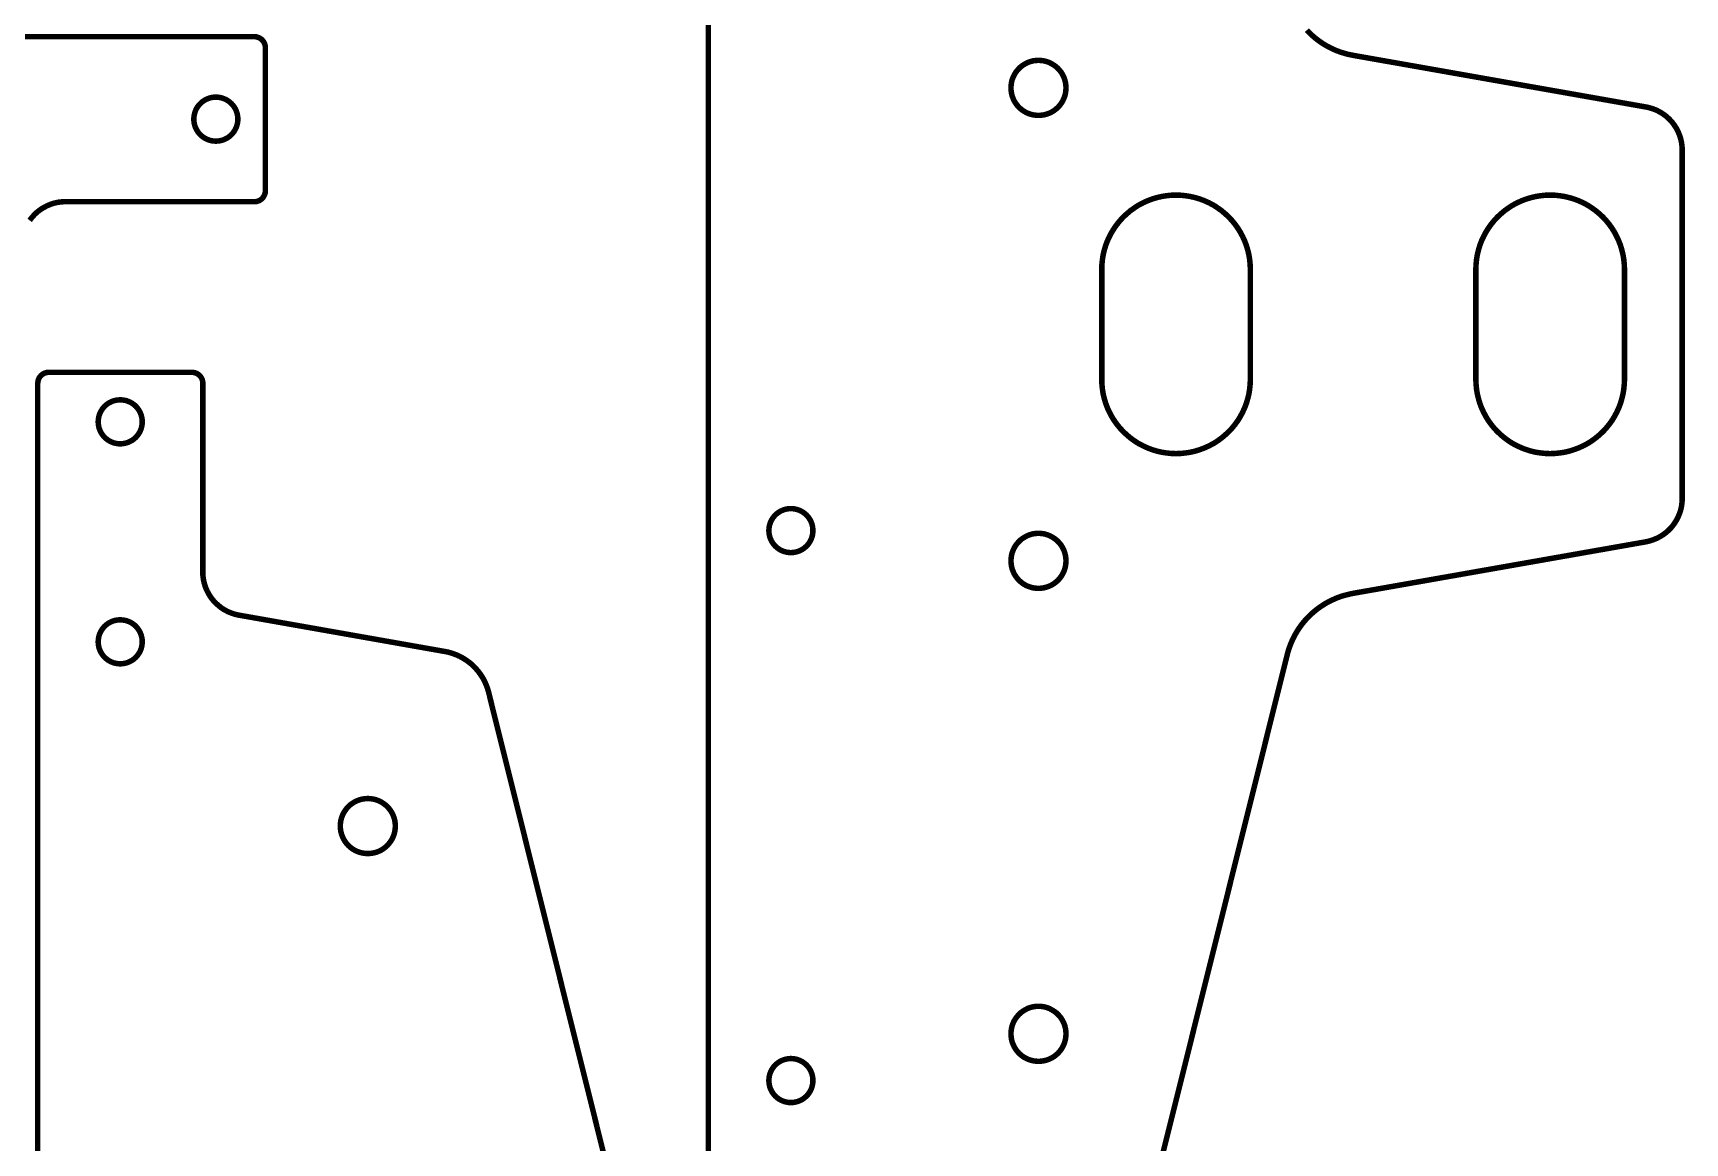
# Model space of a CAD drawing. Extents: x 0 to 1251, y 0 to 2501.
# Drawn here: x 950.8 to 1251, y 1901.9 to 2103.7 of the extents above; entities that cross this region are included whole.
import ezdxf

# ---------------------------------------------------------------- set-up
doc = ezdxf.new("R2010")
doc.units = 0
doc.layers.get('0').update_dxf_attribs({"linetype": 'CONTINUOUS'})

msp = doc.modelspace()

# ---------------------------------------------------------------- linework, layer by layer
at = {"color": 0, "const_width": 1}
for points in [[(1073.53, 1883.26), (1073.53, 2260.26)], [(1182.3, 2104.25), (1182.68, 2103.86), (1182.97, 2103.57), (1183.07, 2103.49), (1183.17, 2103.39), (1183.47, 2103.13), (1183.88, 2102.78), (1184.31, 2102.44), (1184.75, 2102.13), (1185.2, 2101.82), (1185.66, 2101.54), (1186.13, 2101.28), (1186.6, 2101.03), (1187.09, 2100.79), (1187.58, 2100.58), (1188.08, 2100.39), (1188.59, 2100.21), (1189.11, 2100.06), (1189.63, 2099.9), (1190.16, 2099.79), (1190.56, 2099.71), (1190.69, 2099.68), (1243.92, 2090.29), (1244.09, 2090.26), (1244.6, 2090.14), (1245.27, 2089.93), (1245.91, 2089.67), (1246.53, 2089.35), (1247.12, 2088.97), (1247.67, 2088.56), (1248.18, 2088.08), (1248.55, 2087.69), (1248.66, 2087.56), (1248.77, 2087.43), (1249.09, 2087), (1249.46, 2086.42), (1249.78, 2085.79), (1250.05, 2085.15), (1250.26, 2084.49), (1250.41, 2083.81), (1250.5, 2083.13), (1250.53, 2082.6), (1250.53, 2082.42), (1250.53, 2019.11), (1250.53, 2018.93), (1250.5, 2018.4), (1250.41, 2017.71), (1250.26, 2017.03), (1250.05, 2016.38), (1249.78, 2015.74), (1249.46, 2015.11), (1249.09, 2014.53), (1248.77, 2014.1), (1248.66, 2013.96), (1248.55, 2013.83), (1248.18, 2013.44), (1247.67, 2012.97), (1247.12, 2012.56), (1246.53, 2012.18), (1245.91, 2011.86), (1245.27, 2011.6), (1244.6, 2011.38), (1244.09, 2011.26), (1243.92, 2011.22), (1190.69, 2001.85), (1190.56, 2001.82), (1190.16, 2001.74), (1189.63, 2001.61), (1189.11, 2001.47), (1188.59, 2001.32), (1188.08, 2001.14), (1187.58, 2000.94), (1187.09, 2000.72), (1186.6, 2000.5), (1186.13, 2000.25), (1185.66, 1999.99), (1185.2, 1999.69), (1184.75, 1999.4), (1184.31, 1999.08), (1183.88, 1998.75), (1183.47, 1998.4), (1183.17, 1998.14), (1183.07, 1998.04), (1182.97, 1997.94), (1182.68, 1997.67), (1182.3, 1997.28), (1181.94, 1996.88), (1181.59, 1996.46), (1181.26, 1996.03), (1180.95, 1995.6), (1180.65, 1995.14), (1180.37, 1994.68), (1180.11, 1994.22), (1179.86, 1993.74), (1179.63, 1993.25), (1179.41, 1992.75), (1179.22, 1992.25), (1179.04, 1991.74), (1178.88, 1991.22), (1178.77, 1990.83), (1178.74, 1990.69), (1155.49, 1897.44)], [(614.012, 2103.08), (991.012, 2103.08)], [(991.012, 2103.06), (991.064, 2103.06), (991.217, 2103.06), (991.415, 2103.03), (991.607, 2102.97), (991.792, 2102.9), (991.965, 2102.82), (992.131, 2102.72), (992.285, 2102.61), (992.426, 2102.47), (992.556, 2102.33), (992.671, 2102.18), (992.771, 2102.01), (992.854, 2101.83), (992.922, 2101.65), (992.971, 2101.46), (993.001, 2101.26), (993.012, 2101.11), (993.012, 2101.06), (993.012, 2075.06), (993.012, 2075.01), (993.003, 2074.86), (992.974, 2074.67), (992.925, 2074.49), (992.86, 2074.29), (992.776, 2074.13), (992.676, 2073.96), (992.558, 2073.79), (992.461, 2073.68), (992.426, 2073.65), (992.39, 2073.61), (992.279, 2073.51), (992.121, 2073.4), (991.953, 2073.29), (991.776, 2073.21), (991.593, 2073.15), (991.403, 2073.1), (991.208, 2073.07), (991.061, 2073.06), (991.011, 2073.06), (956.728, 2073.07), (956.553, 2073.07), (956.025, 2073.04), (955.333, 2072.96), (954.653, 2072.81), (953.99, 2072.6), (953.349, 2072.33), (952.731, 2072.01), (952.142, 2071.64), (951.718, 2071.32), (951.583, 2071.21), (951.449, 2071.1), (951.065, 2070.74), (950.593, 2070.21), (950.169, 2069.67)], [(951.649, 2040.04), (951.649, 2040.1), (951.66, 2040.25), (951.69, 2040.44), (951.739, 2040.64), (951.807, 2040.82), (951.89, 2041), (951.99, 2041.17), (952.106, 2041.32), (952.235, 2041.46), (952.378, 2041.58), (952.531, 2041.69), (952.696, 2041.81), (952.871, 2041.89), (953.054, 2041.94), (953.246, 2042), (953.444, 2042.03), (953.597, 2042.04), (953.649, 2042.04), (979.649, 2042.04), (979.699, 2042.04), (979.847, 2042.03), (980.042, 2042), (980.231, 2041.96), (980.415, 2041.89), (980.592, 2041.81), (980.758, 2041.71), (980.917, 2041.58), (981.029, 2041.49), (981.064, 2041.46), (981.099, 2041.42), (981.196, 2041.31), (981.314, 2041.15), (981.414, 2040.99), (981.497, 2040.81), (981.563, 2040.63), (981.611, 2040.43), (981.639, 2040.24), (981.649, 2040.08), (981.649, 2040.04), (981.635, 2005.75), (981.635, 2005.58), (981.665, 2005.06), (981.757, 2004.36), (981.908, 2003.68), (982.117, 2003.01), (982.382, 2002.38), (982.703, 2001.76), (983.078, 2001.17), (983.393, 2000.75), (983.506, 2000.61), (983.618, 2000.47), (983.981, 2000.1), (984.496, 1999.63), (985.049, 1999.19), (985.635, 1998.82), (986.25, 1998.5), (986.893, 1998.24), (987.56, 1998.03), (988.074, 1997.9), (988.246, 1997.88), (1025.63, 1991.28), (1025.81, 1991.25), (1026.33, 1991.14), (1027.03, 1990.93), (1027.7, 1990.68), (1028.35, 1990.39), (1028.98, 1990.04), (1029.59, 1989.65), (1030.17, 1989.22), (1030.58, 1988.88), (1030.71, 1988.75), (1030.84, 1988.63), (1031.22, 1988.24), (1031.69, 1987.69), (1032.12, 1987.11), (1032.51, 1986.51), (1032.85, 1985.88), (1033.14, 1985.22), (1033.39, 1984.56), (1033.55, 1984.03), (1033.59, 1983.86), (1056.84, 1890.6)], [(951.633, 1663.04), (951.633, 2040.04)]]:
    msp.add_lwpolyline(points, dxfattribs=at)
for points in [[(1138.53, 2093.76), (1138.53, 2093.64), (1138.5, 2093.25), (1138.43, 2092.75), (1138.31, 2092.28), (1138.14, 2091.82), (1137.93, 2091.38), (1137.68, 2090.97), (1137.39, 2090.58), (1137.07, 2090.22), (1136.71, 2089.9), (1136.32, 2089.61), (1135.91, 2089.36), (1135.48, 2089.15), (1135.02, 2088.99), (1134.54, 2088.86), (1134.04, 2088.79), (1133.66, 2088.76), (1133.53, 2088.76), (1133.4, 2088.76), (1133.02, 2088.79), (1132.52, 2088.86), (1132.04, 2088.99), (1131.58, 2089.15), (1131.15, 2089.36), (1130.73, 2089.61), (1130.35, 2089.9), (1129.99, 2090.22), (1129.67, 2090.58), (1129.38, 2090.97), (1129.13, 2091.38), (1128.92, 2091.82), (1128.75, 2092.28), (1128.63, 2092.75), (1128.56, 2093.25), (1128.53, 2093.64), (1128.53, 2093.76), (1128.53, 2093.89), (1128.56, 2094.28), (1128.63, 2094.76), (1128.75, 2095.25), (1128.92, 2095.71), (1129.13, 2096.14), (1129.38, 2096.56), (1129.67, 2096.94), (1129.99, 2097.29), (1130.35, 2097.63), (1130.73, 2097.9), (1131.15, 2098.15), (1131.58, 2098.38), (1132.04, 2098.54), (1132.52, 2098.67), (1133.02, 2098.74), (1133.4, 2098.76), (1133.53, 2098.76), (1133.66, 2098.76), (1134.04, 2098.74), (1134.54, 2098.67), (1135.02, 2098.54), (1135.48, 2098.38), (1135.91, 2098.15), (1136.32, 2097.9), (1136.71, 2097.63), (1137.07, 2097.29), (1137.39, 2096.94), (1137.68, 2096.56), (1137.93, 2096.14), (1138.14, 2095.71), (1138.31, 2095.25), (1138.43, 2094.76), (1138.5, 2094.28), (1138.53, 2093.89), (1138.53, 2093.76)], [(988.012, 2088.08), (988.012, 2087.97), (987.992, 2087.67), (987.931, 2087.28), (987.832, 2086.89), (987.697, 2086.53), (987.529, 2086.17), (987.329, 2085.85), (987.099, 2085.53), (986.84, 2085.25), (986.557, 2084.99), (986.249, 2084.76), (985.918, 2084.56), (985.569, 2084.39), (985.201, 2084.26), (984.818, 2084.15), (984.421, 2084.1), (984.114, 2084.08), (984.012, 2084.08), (983.91, 2084.08), (983.603, 2084.1), (983.206, 2084.15), (982.822, 2084.26), (982.456, 2084.39), (982.106, 2084.56), (981.775, 2084.76), (981.468, 2084.99), (981.183, 2085.25), (980.925, 2085.53), (980.694, 2085.85), (980.494, 2086.17), (980.326, 2086.53), (980.192, 2086.89), (980.093, 2087.28), (980.032, 2087.67), (980.012, 2087.97), (980.012, 2088.08), (980.012, 2088.18), (980.032, 2088.49), (980.093, 2088.89), (980.192, 2089.26), (980.326, 2089.64), (980.494, 2089.99), (980.694, 2090.32), (980.925, 2090.63), (981.183, 2090.9), (981.468, 2091.17), (981.775, 2091.39), (982.106, 2091.6), (982.456, 2091.76), (982.822, 2091.9), (983.206, 2092), (983.603, 2092.06), (983.91, 2092.08), (984.012, 2092.08), (984.114, 2092.08), (984.421, 2092.06), (984.818, 2092), (985.201, 2091.9), (985.569, 2091.76), (985.918, 2091.6), (986.249, 2091.39), (986.557, 2091.17), (986.84, 2090.9), (987.099, 2090.63), (987.329, 2090.32), (987.529, 2089.99), (987.697, 2089.64), (987.832, 2089.26), (987.931, 2088.89), (987.992, 2088.49), (988.012, 2088.18), (988.012, 2088.08)], [(1145.03, 2040.76), (1145.03, 2040.54), (1145.06, 2039.86), (1145.15, 2038.97), (1145.29, 2038.1), (1145.5, 2037.24), (1145.75, 2036.4), (1146.06, 2035.58), (1146.43, 2034.78), (1146.84, 2034.01), (1147.3, 2033.26), (1147.81, 2032.56), (1148.36, 2031.88), (1148.96, 2031.24), (1149.61, 2030.64), (1150.29, 2030.07), (1151.02, 2029.54), (1151.58, 2029.18), (1151.78, 2029.07), (1151.98, 2028.96), (1152.57, 2028.65), (1153.39, 2028.28), (1154.22, 2027.97), (1155.06, 2027.71), (1155.92, 2027.51), (1156.78, 2027.38), (1157.66, 2027.29), (1158.53, 2027.26), (1159.4, 2027.29), (1160.27, 2027.38), (1161.14, 2027.51), (1162, 2027.71), (1162.84, 2027.97), (1163.67, 2028.28), (1164.49, 2028.65), (1165.08, 2028.96), (1165.28, 2029.07), (1165.48, 2029.18), (1166.04, 2029.54), (1166.77, 2030.07), (1167.45, 2030.64), (1168.1, 2031.24), (1168.7, 2031.88), (1169.25, 2032.56), (1169.76, 2033.26), (1170.22, 2034.01), (1170.63, 2034.78), (1171, 2035.58), (1171.31, 2036.4), (1171.56, 2037.24), (1171.77, 2038.1), (1171.91, 2038.97), (1172, 2039.86), (1172.03, 2040.54), (1172.03, 2040.76), (1172.03, 2060.76), (1172.03, 2060.99), (1172, 2061.67), (1171.91, 2062.56), (1171.77, 2063.43), (1171.56, 2064.28), (1171.31, 2065.13), (1171, 2065.94), (1170.63, 2066.74), (1170.22, 2067.51), (1169.76, 2068.25), (1169.25, 2068.97), (1168.7, 2069.64), (1168.1, 2070.29), (1167.45, 2070.89), (1166.77, 2071.46), (1166.04, 2071.97), (1165.48, 2072.35), (1165.28, 2072.46), (1165.08, 2072.57), (1164.49, 2072.88), (1163.67, 2073.25), (1162.84, 2073.56), (1162, 2073.81), (1161.14, 2074.01), (1160.27, 2074.15), (1159.4, 2074.24), (1158.53, 2074.26), (1157.66, 2074.24), (1156.78, 2074.15), (1155.92, 2074.01), (1155.06, 2073.81), (1154.22, 2073.56), (1153.39, 2073.25), (1152.57, 2072.88), (1151.98, 2072.57), (1151.78, 2072.46), (1151.58, 2072.35), (1151.02, 2071.97), (1150.29, 2071.46), (1149.61, 2070.89), (1148.96, 2070.29), (1148.36, 2069.64), (1147.81, 2068.97), (1147.3, 2068.25), (1146.84, 2067.51), (1146.43, 2066.74), (1146.06, 2065.94), (1145.75, 2065.13), (1145.5, 2064.28), (1145.29, 2063.43), (1145.15, 2062.56), (1145.06, 2061.67), (1145.03, 2060.99), (1145.03, 2060.76), (1145.03, 2040.76)], [(1240.03, 2040.76), (1240.03, 2040.54), (1240, 2039.86), (1239.91, 2038.97), (1239.77, 2038.1), (1239.56, 2037.24), (1239.31, 2036.4), (1239, 2035.58), (1238.63, 2034.78), (1238.22, 2034.01), (1237.76, 2033.26), (1237.25, 2032.56), (1236.7, 2031.88), (1236.1, 2031.24), (1235.45, 2030.64), (1234.77, 2030.07), (1234.04, 2029.54), (1233.48, 2029.18), (1233.28, 2029.07), (1233.08, 2028.96), (1232.49, 2028.65), (1231.67, 2028.28), (1230.84, 2027.97), (1230, 2027.71), (1229.14, 2027.51), (1228.27, 2027.38), (1227.4, 2027.29), (1226.53, 2027.26), (1225.66, 2027.29), (1224.78, 2027.38), (1223.92, 2027.51), (1223.06, 2027.71), (1222.22, 2027.97), (1221.39, 2028.28), (1220.57, 2028.65), (1219.98, 2028.96), (1219.78, 2029.07), (1219.58, 2029.18), (1219.02, 2029.54), (1218.29, 2030.07), (1217.61, 2030.64), (1216.96, 2031.24), (1216.36, 2031.88), (1215.81, 2032.56), (1215.3, 2033.26), (1214.84, 2034.01), (1214.43, 2034.78), (1214.06, 2035.58), (1213.75, 2036.4), (1213.5, 2037.24), (1213.29, 2038.1), (1213.15, 2038.97), (1213.06, 2039.86), (1213.03, 2040.54), (1213.03, 2040.76), (1213.03, 2060.76), (1213.03, 2060.99), (1213.06, 2061.67), (1213.15, 2062.56), (1213.29, 2063.43), (1213.5, 2064.28), (1213.75, 2065.13), (1214.06, 2065.94), (1214.43, 2066.74), (1214.84, 2067.51), (1215.3, 2068.25), (1215.81, 2068.97), (1216.36, 2069.64), (1216.96, 2070.29), (1217.61, 2070.89), (1218.29, 2071.46), (1219.02, 2071.97), (1219.58, 2072.35), (1219.78, 2072.46), (1219.98, 2072.57), (1220.57, 2072.88), (1221.39, 2073.25), (1222.22, 2073.56), (1223.06, 2073.81), (1223.92, 2074.01), (1224.78, 2074.15), (1225.66, 2074.24), (1226.53, 2074.26), (1227.4, 2074.24), (1228.27, 2074.15), (1229.14, 2074.01), (1230, 2073.81), (1230.84, 2073.56), (1231.67, 2073.25), (1232.49, 2072.88), (1233.08, 2072.57), (1233.28, 2072.46), (1233.48, 2072.35), (1234.04, 2071.97), (1234.77, 2071.46), (1235.45, 2070.89), (1236.1, 2070.29), (1236.7, 2069.64), (1237.25, 2068.97), (1237.76, 2068.25), (1238.22, 2067.51), (1238.63, 2066.74), (1239, 2065.94), (1239.31, 2065.13), (1239.56, 2064.28), (1239.77, 2063.43), (1239.91, 2062.56), (1240, 2061.67), (1240.03, 2060.99), (1240.03, 2060.76), (1240.03, 2040.76)], [(970.633, 2033.04), (970.633, 2032.94), (970.613, 2032.64), (970.551, 2032.24), (970.453, 2031.85), (970.318, 2031.49), (970.15, 2031.14), (969.95, 2030.81), (969.719, 2030.5), (969.461, 2030.21), (969.178, 2029.96), (968.869, 2029.72), (968.539, 2029.53), (968.19, 2029.36), (967.822, 2029.22), (967.439, 2029.13), (967.042, 2029.06), (966.735, 2029.04), (966.633, 2029.04), (966.531, 2029.04), (966.224, 2029.06), (965.826, 2029.13), (965.443, 2029.22), (965.076, 2029.36), (964.726, 2029.53), (964.396, 2029.72), (964.089, 2029.96), (963.804, 2030.21), (963.546, 2030.5), (963.317, 2030.81), (963.115, 2031.14), (962.947, 2031.49), (962.813, 2031.85), (962.714, 2032.24), (962.653, 2032.64), (962.633, 2032.94), (962.633, 2033.04), (962.633, 2033.14), (962.653, 2033.44), (962.714, 2033.85), (962.813, 2034.24), (962.947, 2034.6), (963.115, 2034.94), (963.317, 2035.28), (963.546, 2035.58), (963.804, 2035.88), (964.089, 2036.13), (964.396, 2036.36), (964.726, 2036.56), (965.076, 2036.72), (965.443, 2036.86), (965.826, 2036.96), (966.224, 2037.01), (966.531, 2037.04), (966.633, 2037.04), (966.735, 2037.04), (967.042, 2037.01), (967.439, 2036.96), (967.822, 2036.86), (968.19, 2036.72), (968.539, 2036.56), (968.869, 2036.36), (969.178, 2036.13), (969.461, 2035.88), (969.719, 2035.58), (969.95, 2035.28), (970.15, 2034.94), (970.318, 2034.6), (970.453, 2034.24), (970.551, 2033.85), (970.613, 2033.44), (970.633, 2033.14), (970.633, 2033.04)], [(1092.53, 2013.26), (1092.53, 2013.17), (1092.51, 2012.85), (1092.45, 2012.46), (1092.35, 2012.07), (1092.22, 2011.71), (1092.05, 2011.36), (1091.85, 2011.03), (1091.62, 2010.72), (1091.36, 2010.43), (1091.07, 2010.18), (1090.77, 2009.94), (1090.44, 2009.75), (1090.09, 2009.58), (1089.72, 2009.44), (1089.34, 2009.35), (1088.94, 2009.28), (1088.63, 2009.26), (1088.53, 2009.26), (1088.43, 2009.26), (1088.12, 2009.28), (1087.72, 2009.35), (1087.34, 2009.44), (1086.97, 2009.58), (1086.62, 2009.75), (1086.29, 2009.94), (1085.98, 2010.18), (1085.7, 2010.43), (1085.44, 2010.72), (1085.21, 2011.03), (1085.01, 2011.36), (1084.84, 2011.71), (1084.71, 2012.07), (1084.61, 2012.46), (1084.55, 2012.85), (1084.53, 2013.17), (1084.53, 2013.26), (1084.53, 2013.36), (1084.55, 2013.67), (1084.61, 2014.07), (1084.71, 2014.46), (1084.84, 2014.82), (1085.01, 2015.17), (1085.21, 2015.5), (1085.44, 2015.81), (1085.7, 2016.1), (1085.98, 2016.35), (1086.29, 2016.58), (1086.62, 2016.78), (1086.97, 2016.94), (1087.34, 2017.08), (1087.72, 2017.18), (1088.12, 2017.24), (1088.43, 2017.26), (1088.53, 2017.26), (1088.63, 2017.26), (1088.94, 2017.24), (1089.34, 2017.18), (1089.72, 2017.08), (1090.09, 2016.94), (1090.44, 2016.78), (1090.77, 2016.58), (1091.07, 2016.35), (1091.36, 2016.1), (1091.62, 2015.81), (1091.85, 2015.5), (1092.05, 2015.17), (1092.22, 2014.82), (1092.35, 2014.46), (1092.45, 2014.07), (1092.51, 2013.67), (1092.53, 2013.36), (1092.53, 2013.26)], [(1138.53, 2007.76), (1138.53, 2007.64), (1138.5, 2007.25), (1138.43, 2006.75), (1138.31, 2006.28), (1138.14, 2005.82), (1137.93, 2005.38), (1137.68, 2004.97), (1137.39, 2004.58), (1137.07, 2004.22), (1136.71, 2003.9), (1136.32, 2003.61), (1135.91, 2003.36), (1135.48, 2003.15), (1135.02, 2002.99), (1134.54, 2002.86), (1134.04, 2002.79), (1133.66, 2002.76), (1133.53, 2002.76), (1133.4, 2002.76), (1133.02, 2002.79), (1132.52, 2002.86), (1132.04, 2002.99), (1131.58, 2003.15), (1131.15, 2003.36), (1130.73, 2003.61), (1130.35, 2003.9), (1129.99, 2004.22), (1129.67, 2004.58), (1129.38, 2004.97), (1129.13, 2005.38), (1128.92, 2005.82), (1128.75, 2006.28), (1128.63, 2006.75), (1128.56, 2007.25), (1128.53, 2007.64), (1128.53, 2007.76), (1128.53, 2007.89), (1128.56, 2008.28), (1128.63, 2008.76), (1128.75, 2009.25), (1128.92, 2009.71), (1129.13, 2010.14), (1129.38, 2010.56), (1129.67, 2010.94), (1129.99, 2011.29), (1130.35, 2011.63), (1130.73, 2011.9), (1131.15, 2012.15), (1131.58, 2012.38), (1132.04, 2012.54), (1132.52, 2012.67), (1133.02, 2012.74), (1133.4, 2012.76), (1133.53, 2012.76), (1133.66, 2012.76), (1134.04, 2012.74), (1134.54, 2012.67), (1135.02, 2012.54), (1135.48, 2012.38), (1135.91, 2012.15), (1136.32, 2011.9), (1136.71, 2011.63), (1137.07, 2011.29), (1137.39, 2010.94), (1137.68, 2010.56), (1137.93, 2010.14), (1138.14, 2009.71), (1138.31, 2009.25), (1138.43, 2008.76), (1138.5, 2008.28), (1138.53, 2007.89), (1138.53, 2007.76)], [(970.633, 1993.04), (970.633, 1992.94), (970.613, 1992.64), (970.551, 1992.24), (970.453, 1991.85), (970.318, 1991.49), (970.15, 1991.14), (969.95, 1990.81), (969.719, 1990.5), (969.461, 1990.21), (969.178, 1989.96), (968.869, 1989.72), (968.539, 1989.53), (968.19, 1989.36), (967.822, 1989.22), (967.439, 1989.13), (967.042, 1989.06), (966.735, 1989.04), (966.633, 1989.04), (966.531, 1989.04), (966.224, 1989.06), (965.826, 1989.13), (965.443, 1989.22), (965.076, 1989.36), (964.726, 1989.53), (964.396, 1989.72), (964.089, 1989.96), (963.804, 1990.21), (963.546, 1990.5), (963.317, 1990.81), (963.115, 1991.14), (962.947, 1991.49), (962.813, 1991.85), (962.714, 1992.24), (962.653, 1992.64), (962.633, 1992.94), (962.633, 1993.04), (962.633, 1993.14), (962.653, 1993.44), (962.714, 1993.85), (962.813, 1994.24), (962.947, 1994.6), (963.115, 1994.94), (963.317, 1995.28), (963.546, 1995.58), (963.804, 1995.88), (964.089, 1996.13), (964.396, 1996.36), (964.726, 1996.56), (965.076, 1996.72), (965.443, 1996.86), (965.826, 1996.96), (966.224, 1997.01), (966.531, 1997.04), (966.633, 1997.04), (966.735, 1997.04), (967.042, 1997.01), (967.439, 1996.96), (967.822, 1996.86), (968.19, 1996.72), (968.539, 1996.56), (968.869, 1996.36), (969.178, 1996.13), (969.461, 1995.88), (969.719, 1995.58), (969.95, 1995.28), (970.15, 1994.94), (970.318, 1994.6), (970.453, 1994.24), (970.551, 1993.85), (970.613, 1993.44), (970.633, 1993.14), (970.633, 1993.04)], [(1016.63, 1959.54), (1016.63, 1959.42), (1016.61, 1959.03), (1016.53, 1958.53), (1016.41, 1958.06), (1016.24, 1957.6), (1016.03, 1957.15), (1015.78, 1956.75), (1015.49, 1956.36), (1015.17, 1956), (1014.81, 1955.68), (1014.43, 1955.39), (1014.02, 1955.14), (1013.58, 1954.93), (1013.12, 1954.76), (1012.64, 1954.64), (1012.14, 1954.57), (1011.76, 1954.54), (1011.63, 1954.54), (1011.51, 1954.54), (1011.12, 1954.57), (1010.63, 1954.64), (1010.15, 1954.76), (1009.69, 1954.93), (1009.25, 1955.14), (1008.84, 1955.39), (1008.45, 1955.68), (1008.1, 1956), (1007.77, 1956.36), (1007.49, 1956.75), (1007.24, 1957.15), (1007.03, 1957.6), (1006.86, 1958.06), (1006.73, 1958.53), (1006.66, 1959.03), (1006.63, 1959.42), (1006.63, 1959.54), (1006.63, 1959.67), (1006.66, 1960.06), (1006.73, 1960.56), (1006.86, 1961.03), (1007.03, 1961.49), (1007.24, 1961.93), (1007.49, 1962.33), (1007.77, 1962.72), (1008.1, 1963.08), (1008.45, 1963.4), (1008.84, 1963.68), (1009.25, 1963.94), (1009.69, 1964.15), (1010.15, 1964.32), (1010.63, 1964.44), (1011.12, 1964.51), (1011.51, 1964.54), (1011.63, 1964.54), (1011.76, 1964.54), (1012.14, 1964.51), (1012.64, 1964.44), (1013.12, 1964.32), (1013.58, 1964.15), (1014.02, 1963.94), (1014.43, 1963.68), (1014.81, 1963.4), (1015.17, 1963.08), (1015.49, 1962.72), (1015.78, 1962.33), (1016.03, 1961.93), (1016.24, 1961.49), (1016.41, 1961.03), (1016.53, 1960.56), (1016.61, 1960.06), (1016.63, 1959.67), (1016.63, 1959.54)], [(1138.53, 1921.76), (1138.53, 1921.64), (1138.5, 1921.25), (1138.43, 1920.75), (1138.31, 1920.28), (1138.14, 1919.82), (1137.93, 1919.38), (1137.68, 1918.97), (1137.39, 1918.58), (1137.07, 1918.22), (1136.71, 1917.9), (1136.32, 1917.61), (1135.91, 1917.36), (1135.48, 1917.15), (1135.02, 1916.99), (1134.54, 1916.86), (1134.04, 1916.79), (1133.66, 1916.76), (1133.53, 1916.76), (1133.4, 1916.76), (1133.02, 1916.79), (1132.52, 1916.86), (1132.04, 1916.99), (1131.58, 1917.15), (1131.15, 1917.36), (1130.73, 1917.61), (1130.35, 1917.9), (1129.99, 1918.22), (1129.67, 1918.58), (1129.38, 1918.97), (1129.13, 1919.38), (1128.92, 1919.82), (1128.75, 1920.28), (1128.63, 1920.75), (1128.56, 1921.25), (1128.53, 1921.64), (1128.53, 1921.76), (1128.53, 1921.89), (1128.56, 1922.28), (1128.63, 1922.76), (1128.75, 1923.25), (1128.92, 1923.71), (1129.13, 1924.14), (1129.38, 1924.56), (1129.67, 1924.94), (1129.99, 1925.29), (1130.35, 1925.63), (1130.73, 1925.9), (1131.15, 1926.15), (1131.58, 1926.38), (1132.04, 1926.54), (1132.52, 1926.67), (1133.02, 1926.74), (1133.4, 1926.76), (1133.53, 1926.76), (1133.66, 1926.76), (1134.04, 1926.74), (1134.54, 1926.67), (1135.02, 1926.54), (1135.48, 1926.38), (1135.91, 1926.15), (1136.32, 1925.9), (1136.71, 1925.63), (1137.07, 1925.29), (1137.39, 1924.94), (1137.68, 1924.56), (1137.93, 1924.14), (1138.14, 1923.71), (1138.31, 1923.25), (1138.43, 1922.76), (1138.5, 1922.28), (1138.53, 1921.89), (1138.53, 1921.76)], [(1092.53, 1913.26), (1092.53, 1913.17), (1092.51, 1912.85), (1092.45, 1912.46), (1092.35, 1912.07), (1092.22, 1911.71), (1092.05, 1911.36), (1091.85, 1911.03), (1091.62, 1910.72), (1091.36, 1910.43), (1091.07, 1910.18), (1090.77, 1909.94), (1090.44, 1909.75), (1090.09, 1909.58), (1089.72, 1909.44), (1089.34, 1909.35), (1088.94, 1909.28), (1088.63, 1909.26), (1088.53, 1909.26), (1088.43, 1909.26), (1088.12, 1909.28), (1087.72, 1909.35), (1087.34, 1909.44), (1086.97, 1909.58), (1086.62, 1909.75), (1086.29, 1909.94), (1085.98, 1910.18), (1085.7, 1910.43), (1085.44, 1910.72), (1085.21, 1911.03), (1085.01, 1911.36), (1084.84, 1911.71), (1084.71, 1912.07), (1084.61, 1912.46), (1084.55, 1912.85), (1084.53, 1913.17), (1084.53, 1913.26), (1084.53, 1913.36), (1084.55, 1913.67), (1084.61, 1914.07), (1084.71, 1914.46), (1084.84, 1914.82), (1085.01, 1915.17), (1085.21, 1915.5), (1085.44, 1915.81), (1085.7, 1916.1), (1085.98, 1916.35), (1086.29, 1916.58), (1086.62, 1916.78), (1086.97, 1916.94), (1087.34, 1917.08), (1087.72, 1917.18), (1088.12, 1917.24), (1088.43, 1917.26), (1088.53, 1917.26), (1088.63, 1917.26), (1088.94, 1917.24), (1089.34, 1917.18), (1089.72, 1917.08), (1090.09, 1916.94), (1090.44, 1916.78), (1090.77, 1916.58), (1091.07, 1916.35), (1091.36, 1916.1), (1091.62, 1915.81), (1091.85, 1915.5), (1092.05, 1915.17), (1092.22, 1914.82), (1092.35, 1914.46), (1092.45, 1914.07), (1092.51, 1913.67), (1092.53, 1913.36), (1092.53, 1913.26)]]:
    msp.add_lwpolyline(points, close=True, dxfattribs=at)

doc.saveas('drawing.dxf')
